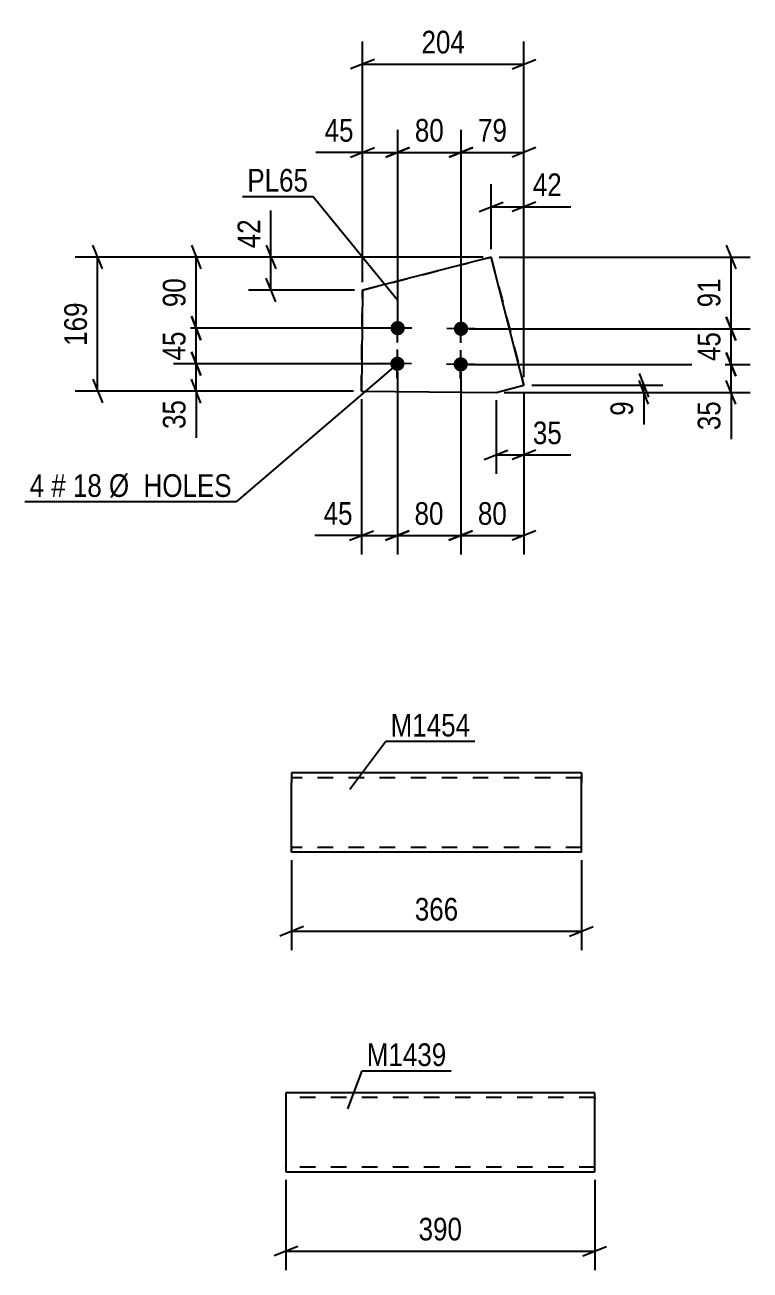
# Model space of a CAD drawing. Header units: millimetres. Extents: x 0 to 841, y 0 to 594.
# Drawn here: x 598 to 689.5, y 217.8 to 375.2 of the extents above; entities that cross this region are included whole.
import ezdxf

# ---------------------------------------------------------------- set-up
doc = ezdxf.new("R2010")
doc.units = ezdxf.units.MM
doc.linetypes.add('DXK_LINE_DOT2', pattern=[3.9198, 1.9599, -1.9599])
doc.styles.add('Arial Narrow', font='ARIALN.TTF', dxfattribs={"height": 0.2})

# ---------------------------------------------------------------- blocks, each defined once
blk = doc.blocks.new('Bolt-682121906-1573 - 1567')
at = {"linetype": 'Continuous'}
for points in [[(644.13, 336.87), (644.15, 337.06), (644.21, 337.24), (644.3, 337.4), (644.43, 337.54), (644.58, 337.65), (644.75, 337.73), (644.94, 337.77), (645.13, 337.77), (645.31, 337.73), (645.48, 337.65), (645.63, 337.54), (645.76, 337.4), (645.85, 337.24), (645.91, 337.06), (645.93, 336.87), (645.91, 336.68), (645.85, 336.5), (645.76, 336.34), (645.63, 336.2), (645.48, 336.09), (645.31, 336.01), (645.13, 335.98), (644.94, 335.98), (644.75, 336.01), (644.58, 336.09), (644.43, 336.2), (644.3, 336.34), (644.21, 336.5), (644.15, 336.68)], [(652.13, 336.8), (652.15, 336.99), (652.21, 337.16), (652.3, 337.33), (652.43, 337.47), (652.58, 337.58), (652.75, 337.65), (652.94, 337.69), (653.13, 337.69), (653.31, 337.65), (653.48, 337.58), (653.63, 337.47), (653.76, 337.33), (653.85, 337.16), (653.91, 336.99), (653.93, 336.8), (653.91, 336.61), (653.85, 336.43), (653.76, 336.27), (653.63, 336.13), (653.48, 336.02), (653.31, 335.94), (653.13, 335.9), (652.94, 335.9), (652.75, 335.94), (652.58, 336.02), (652.43, 336.13), (652.3, 336.27), (652.21, 336.43), (652.15, 336.61)], [(644.09, 332.37), (644.11, 332.56), (644.17, 332.74), (644.26, 332.9), (644.39, 333.04), (644.54, 333.15), (644.71, 333.23), (644.9, 333.27), (645.09, 333.27), (645.27, 333.23), (645.44, 333.15), (645.59, 333.04), (645.72, 332.9), (645.81, 332.74), (645.87, 332.56), (645.89, 332.37), (645.87, 332.18), (645.81, 332), (645.72, 331.84), (645.59, 331.7), (645.44, 331.59), (645.27, 331.51), (645.09, 331.48), (644.9, 331.48), (644.71, 331.51), (644.54, 331.59), (644.39, 331.7), (644.26, 331.84), (644.17, 332), (644.11, 332.18)], [(652.09, 332.3), (652.11, 332.49), (652.17, 332.66), (652.26, 332.83), (652.39, 332.97), (652.54, 333.08), (652.71, 333.15), (652.9, 333.19), (653.09, 333.19), (653.27, 333.15), (653.44, 333.08), (653.59, 332.97), (653.72, 332.83), (653.81, 332.66), (653.87, 332.49), (653.89, 332.3), (653.87, 332.11), (653.81, 331.93), (653.72, 331.77), (653.59, 331.63), (653.44, 331.52), (653.27, 331.44), (653.09, 331.4), (652.9, 331.4), (652.71, 331.44), (652.54, 331.52), (652.39, 331.63), (652.26, 331.77), (652.17, 331.93), (652.11, 332.11)]]:
    blk.add_hatch(color=1, dxfattribs=at).paths.add_polyline_path(points)
at = {"color": 1, "linetype": 'Continuous'}
for p, q in [((645.02, 335.07), (645.05, 338.67)), ((653.02, 335), (653.05, 338.6)), ((646.83, 336.85), (643.23, 336.89)), ((654.83, 336.78), (651.23, 336.81)), ((644.98, 330.57), (645.01, 334.17)), ((652.98, 330.5), (653.01, 334.1)), ((646.79, 332.35), (643.19, 332.39)), ((654.79, 332.28), (651.19, 332.31))]:
    blk.add_line(p, q, dxfattribs=at)
blk = doc.blocks.new('Part-682121906-1588 - 1567')
at = {"color": 2, "linetype": 'Continuous'}
for p, q in [((656.83, 345.85), (640.58, 341.68)), ((660.98, 329.66), (656.83, 345.85)), ((656.83, 345.85), (656.83, 345.85)), ((640.58, 341.68), (640.46, 328.91)), ((640.58, 341.68), (640.58, 341.68)), ((640.46, 328.91), (657.46, 328.76)), ((657.46, 328.76), (660.98, 329.66)), ((660.98, 329.66), (660.98, 329.66))]:
    blk.add_line(p, q, dxfattribs=at)
at = {"color": 7, "linetype": 'DXK_LINE_DOT2'}
for p, q in [((640.58, 341.68), (656.83, 345.85)), ((656.83, 345.85), (660.98, 329.66)), ((640.46, 328.91), (640.58, 341.68)), ((657.46, 328.76), (660.98, 329.66))]:
    blk.add_line(p, q, dxfattribs=at)
blk = doc.blocks.new('Part-682121906-28387 - 28386')
at = {"color": 2, "linetype": 'Continuous'}
for p, q in [((631.63, 280.66), (631.63, 279.46)), ((668.23, 280.66), (631.63, 280.66)), ((668.23, 280.66), (668.23, 280.57)), ((668.23, 280.57), (668.23, 279.46)), ((631.63, 271.4), (631.63, 279.46)), ((668.23, 270.66), (668.23, 279.46)), ((631.63, 270.75), (631.63, 271.4)), ((631.63, 270.66), (631.63, 270.75)), ((668.23, 270.66), (631.63, 270.66))]:
    blk.add_line(p, q, dxfattribs=at)
at = {"color": 7, "linetype": 'DXK_LINE_DOT2'}
for p, q in [((668.23, 279.46), (668.23, 280.31)), ((668.23, 280.06), (631.63, 280.06)), ((631.63, 271.4), (631.63, 271.01)), ((631.63, 271.26), (631.63, 271.3)), ((668.23, 271.26), (631.63, 271.26)), ((631.63, 270.66), (631.63, 270.66)), ((668.23, 271.26), (668.23, 271.3))]:
    blk.add_line(p, q, dxfattribs=at)
blk = doc.blocks.new('Part-682121906-28405 - 28404')
at = {"color": 2, "linetype": 'Continuous'}
for p, q in [((669.91, 240.24), (630.91, 240.24)), ((630.91, 240.24), (630.91, 230.33)), ((669.91, 231.44), (669.91, 240.24)), ((669.91, 230.24), (669.91, 231.44)), ((630.91, 230.33), (630.91, 230.24)), ((630.91, 230.24), (669.91, 230.24))]:
    blk.add_line(p, q, dxfattribs=at)
at = {"color": 7, "linetype": 'DXK_LINE_DOT2'}
for p, q in [((669.91, 239.64), (630.91, 239.64)), ((669.91, 239.64), (669.91, 239.6)), ((669.91, 239.6), (669.91, 239.64)), ((669.91, 239.5), (669.91, 239.6)), ((669.91, 239.6), (669.91, 239.5)), ((630.91, 230.84), (630.91, 230.89)), ((669.91, 230.84), (630.91, 230.84)), ((669.91, 230.89), (669.91, 231.21)), ((669.91, 230.84), (669.91, 230.89))]:
    blk.add_line(p, q, dxfattribs=at)
blk = doc.blocks.new('StraightDimension-682121906-1609 - 1567')
at = {"color": 7, "linetype": 'Continuous'}
for p, q in [((656.83, 346.85), (656.83, 355.06)), ((660.98, 330.66), (660.98, 355.06)), ((655.33, 351.61), (658.33, 352.81)), ((662.48, 352.81), (659.48, 351.61)), ((656.83, 352.21), (660.98, 352.21))]:
    blk.add_line(p, q, dxfattribs=at)
at = {"color": 0}
blk.add_wipeout([(666.36, 352.96), (666.36, 357.16), (661.5, 357.16), (661.5, 352.96)], dxfattribs=at)
at = {"color": 7, "linetype": 'Continuous'}
blk.add_line((660.98, 352.21), (666.89, 352.21), dxfattribs=at)
blk.add_line((660.98, 352.21), (666.89, 352.21), dxfattribs=at)
at = {"color": 3, "style": 'Arial Narrow'}
blk.add_text('42', height=2.863, dxfattribs=at).set_placement((662.1, 353.56))
blk = doc.blocks.new('StraightDimension-682121906-1616 - 1567')
at = {"color": 7, "linetype": 'Continuous'}
for p, q in [((644.99, 331.37), (644.99, 308.27)), ((640.46, 327.91), (640.46, 308.27)), ((638.96, 310.07), (641.96, 311.27)), ((640.46, 310.67), (644.99, 310.67)), ((646.49, 311.27), (643.49, 310.07))]:
    blk.add_line(p, q, dxfattribs=at)
at = {"color": 0}
blk.add_wipeout([(639.94, 311.42), (639.94, 315.62), (635.08, 315.62), (635.08, 311.42)], dxfattribs=at)
at = {"color": 7, "linetype": 'Continuous'}
blk.add_line((640.46, 310.67), (634.55, 310.67), dxfattribs=at)
blk.add_line((640.46, 310.67), (634.55, 310.67), dxfattribs=at)
at = {"color": 3, "style": 'Arial Narrow'}
blk.add_text('45', height=2.863, dxfattribs=at).set_placement((635.68, 312.02))
blk = doc.blocks.new('StraightDimension-682121906-1626 - 1567')
at = {"color": 7, "linetype": 'Continuous'}
for p, q in [((652.99, 331.3), (652.99, 308.27)), ((660.98, 328.66), (660.98, 308.27)), ((651.49, 310.07), (654.49, 311.27)), ((652.99, 310.67), (660.98, 310.67)), ((662.48, 311.27), (659.48, 310.07))]:
    blk.add_line(p, q, dxfattribs=at)
at = {"color": 0}
blk.add_wipeout([(659.41, 311.42), (659.41, 315.62), (654.56, 315.62), (654.56, 311.42)], dxfattribs=at)
at = {"color": 3, "style": 'Arial Narrow'}
blk.add_text('80', height=2.863, dxfattribs=at).set_placement((655.16, 312.02))
blk = doc.blocks.new('StraightDimension-682121906-1594 - 1567')
at = {"color": 7, "linetype": 'Continuous'}
for p, q in [((675.51, 331.16), (676.71, 328.16)), ((661.98, 329.66), (678.51, 329.66)), ((676.71, 327.26), (675.51, 330.26)), ((676.11, 328.76), (676.11, 329.66)), ((658.46, 328.76), (678.51, 328.76))]:
    blk.add_line(p, q, dxfattribs=at)
at = {"color": 0}
blk.add_wipeout([(675.36, 328.23), (671.16, 328.23), (671.16, 325.2), (675.36, 325.2)], dxfattribs=at)
at = {"color": 7, "linetype": 'Continuous'}
blk.add_line((676.11, 328.76), (676.11, 324.68), dxfattribs=at)
blk.add_line((676.11, 328.76), (676.11, 324.68), dxfattribs=at)
at = {"color": 3, "style": 'Arial Narrow'}
blk.add_text('9', height=2.86, rotation=90.0002, dxfattribs=at).set_placement((674.76, 325.8))
blk = doc.blocks.new('StraightDimension-682121906-1636 - 1567')
at = {"color": 7, "linetype": 'Continuous'}
for p, q in [((644.99, 331.37), (644.99, 308.27)), ((652.99, 331.3), (652.99, 308.27)), ((643.49, 310.07), (646.49, 311.27)), ((644.99, 310.67), (652.99, 310.67)), ((654.49, 311.27), (651.49, 310.07))]:
    blk.add_line(p, q, dxfattribs=at)
at = {"color": 0}
blk.add_wipeout([(651.42, 311.42), (651.42, 315.62), (646.56, 315.62), (646.56, 311.42)], dxfattribs=at)
at = {"color": 3, "style": 'Arial Narrow'}
blk.add_text('80', height=2.863, dxfattribs=at).set_placement((647.16, 312.02))
blk = doc.blocks.new('StraightDimension-682121906-1647 - 1567')
at = {"color": 7, "linetype": 'Continuous'}
for p, q in [((607.73, 344.35), (606.53, 347.35)), ((655.83, 345.85), (604.28, 345.85)), ((607.13, 328.92), (607.13, 345.85)), ((639.46, 328.92), (604.28, 328.92)), ((606.53, 330.42), (607.73, 327.42))]:
    blk.add_line(p, q, dxfattribs=at)
at = {"color": 0}
blk.add_wipeout([(606.38, 340.73), (602.18, 340.73), (602.18, 334.04), (606.38, 334.04)], dxfattribs=at)
at = {"color": 3, "style": 'Arial Narrow'}
blk.add_text('169', height=2.863, rotation=90.0002, dxfattribs=at).set_placement((605.78, 334.64))
blk = doc.blocks.new('StraightDimension-682121906-1653 - 1567')
at = {"color": 7, "linetype": 'Continuous'}
for p, q in [((640.58, 342.68), (640.58, 373.09)), ((660.98, 330.66), (660.98, 373.09)), ((642.08, 370.84), (639.08, 369.64)), ((640.58, 370.24), (660.98, 370.24)), ((659.48, 369.64), (662.48, 370.84))]:
    blk.add_line(p, q, dxfattribs=at)
at = {"color": 0}
blk.add_wipeout([(654.12, 370.99), (654.12, 375.19), (647.44, 375.19), (647.44, 370.99)], dxfattribs=at)
at = {"color": 3, "style": 'Arial Narrow'}
blk.add_text('204', height=2.863, dxfattribs=at).set_placement((648.04, 371.59))
blk = doc.blocks.new('StraightDimension-682121906-1662 - 1567')
at = {"color": 7, "linetype": 'Continuous'}
for p, q in [((686.53, 333.8), (687.73, 330.8)), ((653.99, 332.3), (689.53, 332.3)), ((687.13, 328.76), (687.13, 332.3)), ((687.73, 327.26), (686.53, 330.26)), ((658.46, 328.76), (689.53, 328.76))]:
    blk.add_line(p, q, dxfattribs=at)
at = {"color": 0}
blk.add_wipeout([(686.38, 328.23), (682.18, 328.23), (682.18, 323.38), (686.38, 323.38)], dxfattribs=at)
at = {"color": 7, "linetype": 'Continuous'}
blk.add_line((687.13, 328.76), (687.13, 322.85), dxfattribs=at)
blk.add_line((687.13, 328.76), (687.13, 322.85), dxfattribs=at)
at = {"color": 3, "style": 'Arial Narrow'}
blk.add_text('35', height=2.863, rotation=90.0002, dxfattribs=at).set_placement((685.78, 323.98))
blk = doc.blocks.new('StraightDimension-682121906-1668 - 1567')
at = {"color": 7, "linetype": 'Continuous'}
for p, q in [((654.03, 336.8), (689.53, 336.8)), ((686.53, 338.3), (687.73, 335.3)), ((687.13, 332.3), (687.13, 336.8)), ((687.73, 330.8), (686.53, 333.8)), ((653.99, 332.3), (689.53, 332.3))]:
    blk.add_line(p, q, dxfattribs=at)
at = {"color": 0}
blk.add_wipeout([(686.38, 336.98), (682.18, 336.98), (682.18, 332.12), (686.38, 332.12)], dxfattribs=at)
at = {"color": 3, "style": 'Arial Narrow'}
blk.add_text('45', height=2.863, rotation=90.0002, dxfattribs=at).set_placement((685.78, 332.72))
blk = doc.blocks.new('StraightDimension-682121906-1676 - 1567')
at = {"color": 7, "linetype": 'Continuous'}
for p, q in [((686.53, 347.35), (687.73, 344.35)), ((657.83, 345.85), (689.53, 345.85)), ((687.13, 336.8), (687.13, 345.85)), ((654.03, 336.8), (689.53, 336.8)), ((687.73, 335.3), (686.53, 338.3))]:
    blk.add_line(p, q, dxfattribs=at)
at = {"color": 0}
blk.add_wipeout([(686.38, 343.75), (682.18, 343.75), (682.18, 338.9), (686.38, 338.9)], dxfattribs=at)
at = {"color": 3, "style": 'Arial Narrow'}
blk.add_text('91', height=2.863, rotation=90.0002, dxfattribs=at).set_placement((685.78, 339.5))
blk = doc.blocks.new('StraightDimension-682121906-1693 - 1567')
at = {"color": 7, "linetype": 'Continuous'}
for p, q in [((657.46, 327.76), (657.46, 318.46)), ((660.98, 328.66), (660.98, 318.46)), ((655.96, 320.26), (658.96, 321.46)), ((662.48, 321.46), (659.48, 320.26)), ((657.46, 320.86), (660.98, 320.86))]:
    blk.add_line(p, q, dxfattribs=at)
at = {"color": 0}
blk.add_wipeout([(666.36, 321.61), (666.36, 325.81), (661.5, 325.81), (661.5, 321.61)], dxfattribs=at)
at = {"color": 7, "linetype": 'Continuous'}
blk.add_line((660.98, 320.86), (666.89, 320.86), dxfattribs=at)
blk.add_line((660.98, 320.86), (666.89, 320.86), dxfattribs=at)
at = {"color": 3, "style": 'Arial Narrow'}
blk.add_text('35', height=2.863, dxfattribs=at).set_placement((662.1, 322.21))
blk = doc.blocks.new('StraightDimension-682121906-1702 - 1567')
at = {"color": 7, "linetype": 'Continuous'}
for p, q in [((628.42, 347.35), (629.62, 344.35)), ((655.83, 345.85), (626.17, 345.85)), ((629.02, 341.68), (629.02, 345.85)), ((629.62, 340.18), (628.42, 343.18)), ((639.58, 341.68), (626.17, 341.68))]:
    blk.add_line(p, q, dxfattribs=at)
at = {"color": 0}
blk.add_wipeout([(628.27, 351.23), (624.07, 351.23), (624.07, 346.37), (628.27, 346.37)], dxfattribs=at)
at = {"color": 7, "linetype": 'Continuous'}
blk.add_line((629.02, 345.85), (629.02, 351.76), dxfattribs=at)
blk.add_line((629.02, 345.85), (629.02, 351.76), dxfattribs=at)
at = {"color": 3, "style": 'Arial Narrow'}
blk.add_text('42', height=2.863, rotation=90.0002, dxfattribs=at).set_placement((627.67, 346.97))
blk = doc.blocks.new('StraightDimension-682121906-36473 - 1567')
at = {"color": 7, "linetype": 'Continuous'}
for p, q in [((618.98, 347.35), (620.18, 344.35)), ((655.83, 345.85), (616.73, 345.85)), ((619.58, 336.87), (619.58, 345.85)), ((620.18, 335.37), (618.98, 338.37)), ((644.03, 336.87), (616.73, 336.87))]:
    blk.add_line(p, q, dxfattribs=at)
at = {"color": 0}
blk.add_wipeout([(618.83, 343.79), (614.63, 343.79), (614.63, 338.93), (618.83, 338.93)], dxfattribs=at)
at = {"color": 3, "style": 'Arial Narrow'}
blk.add_text('90', height=2.863, rotation=90.0002, dxfattribs=at).set_placement((618.23, 339.53))
blk = doc.blocks.new('StraightDimension-682121906-36474 - 1567')
at = {"color": 7, "linetype": 'Continuous'}
for p, q in [((618.98, 338.37), (620.18, 335.37)), ((644.03, 336.87), (616.73, 336.87)), ((619.58, 332.37), (619.58, 336.87)), ((620.18, 330.87), (618.98, 333.87)), ((643.99, 332.37), (616.73, 332.37))]:
    blk.add_line(p, q, dxfattribs=at)
at = {"color": 0}
blk.add_wipeout([(618.83, 337.05), (614.63, 337.05), (614.63, 332.19), (618.83, 332.19)], dxfattribs=at)
at = {"color": 3, "style": 'Arial Narrow'}
blk.add_text('45', height=2.863, rotation=90.0002, dxfattribs=at).set_placement((618.23, 332.79))
blk = doc.blocks.new('StraightDimension-682121906-36475 - 1567')
at = {"color": 7, "linetype": 'Continuous'}
for p, q in [((618.98, 333.87), (620.18, 330.87)), ((643.99, 332.37), (616.73, 332.37)), ((619.58, 328.91), (619.58, 332.37)), ((639.46, 328.91), (616.73, 328.91)), ((620.18, 327.41), (618.98, 330.41))]:
    blk.add_line(p, q, dxfattribs=at)
at = {"color": 0}
blk.add_wipeout([(618.83, 328.39), (614.63, 328.39), (614.63, 323.53), (618.83, 323.53)], dxfattribs=at)
at = {"color": 7, "linetype": 'Continuous'}
blk.add_line((619.58, 328.91), (619.58, 323), dxfattribs=at)
blk.add_line((619.58, 328.91), (619.58, 323), dxfattribs=at)
at = {"color": 3, "style": 'Arial Narrow'}
blk.add_text('35', height=2.863, rotation=90.0002, dxfattribs=at).set_placement((618.23, 324.13))
blk = doc.blocks.new('StraightDimension-682121906-36510 - 1567')
at = {"color": 7, "linetype": 'Continuous'}
for p, q in [((653.03, 337.8), (653.03, 361.94)), ((660.98, 330.66), (660.98, 361.94)), ((651.53, 358.49), (654.53, 359.69)), ((653.03, 359.09), (660.98, 359.09)), ((662.48, 359.69), (659.48, 358.49))]:
    blk.add_line(p, q, dxfattribs=at)
at = {"color": 0}
blk.add_wipeout([(659.43, 359.84), (659.43, 364.04), (654.58, 364.04), (654.58, 359.84)], dxfattribs=at)
at = {"color": 3, "style": 'Arial Narrow'}
blk.add_text('79', height=2.863, dxfattribs=at).set_placement((655.18, 360.44))
blk = doc.blocks.new('StraightDimension-682121906-36511 - 1567')
at = {"color": 7, "linetype": 'Continuous'}
for p, q in [((645.03, 337.87), (645.03, 361.94)), ((653.03, 337.8), (653.03, 361.94)), ((643.53, 358.49), (646.53, 359.69)), ((645.03, 359.09), (653.03, 359.09)), ((654.53, 359.69), (651.53, 358.49))]:
    blk.add_line(p, q, dxfattribs=at)
at = {"color": 0}
blk.add_wipeout([(651.46, 359.84), (651.46, 364.04), (646.6, 364.04), (646.6, 359.84)], dxfattribs=at)
at = {"color": 3, "style": 'Arial Narrow'}
blk.add_text('80', height=2.863, dxfattribs=at).set_placement((647.2, 360.44))
blk = doc.blocks.new('StraightDimension-682121906-36512 - 1567')
at = {"color": 7, "linetype": 'Continuous'}
for p, q in [((640.58, 342.68), (640.58, 361.94)), ((645.03, 337.87), (645.03, 361.94)), ((639.08, 358.49), (642.08, 359.69)), ((640.58, 359.09), (645.03, 359.09)), ((646.53, 359.69), (643.53, 358.49))]:
    blk.add_line(p, q, dxfattribs=at)
at = {"color": 0}
blk.add_wipeout([(640.06, 359.84), (640.06, 364.04), (635.2, 364.04), (635.2, 359.84)], dxfattribs=at)
at = {"color": 7, "linetype": 'Continuous'}
blk.add_line((640.58, 359.09), (634.68, 359.09), dxfattribs=at)
blk.add_line((640.58, 359.09), (634.68, 359.09), dxfattribs=at)
at = {"color": 3, "style": 'Arial Narrow'}
blk.add_text('45', height=2.863, dxfattribs=at).set_placement((635.8, 360.44))
blk = doc.blocks.new('StraightDimension-682121906-28540 - 28386')
at = {"color": 7, "linetype": 'Continuous'}
for p, q in [((631.63, 269.66), (631.63, 258.26)), ((668.23, 269.66), (668.23, 258.26)), ((633.13, 261.26), (630.13, 260.06)), ((666.73, 260.06), (669.73, 261.26)), ((631.63, 260.66), (668.23, 260.66))]:
    blk.add_line(p, q, dxfattribs=at)
at = {"color": 0}
blk.add_wipeout([(653.27, 261.41), (653.27, 265.61), (646.59, 265.61), (646.59, 261.41)], dxfattribs=at)
at = {"color": 3, "style": 'Arial Narrow'}
blk.add_text('366', height=2.863, dxfattribs=at).set_placement((647.19, 262.01))
blk = doc.blocks.new('StraightDimension-682121906-28580 - 28404')
at = {"color": 7, "linetype": 'Continuous'}
for p, q in [((630.91, 229.24), (630.91, 217.84)), ((669.91, 229.24), (669.91, 217.84)), ((632.41, 220.84), (629.41, 219.64)), ((668.41, 219.64), (671.41, 220.84)), ((630.91, 220.24), (669.91, 220.24))]:
    blk.add_line(p, q, dxfattribs=at)
at = {"color": 0}
blk.add_wipeout([(653.75, 220.99), (653.75, 225.19), (647.07, 225.19), (647.07, 220.99)], dxfattribs=at)
at = {"color": 3, "style": 'Arial Narrow'}
blk.add_text('390', height=2.863, dxfattribs=at).set_placement((647.67, 221.59))
blk = doc.blocks.new('Mark-682121906-1569 - 1567')
at = {"color": 0}
for points in [[(600.38, 315.55), (600.38, 318.55), (598.55, 318.55), (598.55, 315.55)], [(603.11, 315.55), (603.11, 318.55), (601.28, 318.55), (601.28, 315.55)], [(607.66, 315.55), (607.66, 318.55), (604.01, 318.55), (604.01, 315.55)], [(624.09, 315.55), (624.09, 318.55), (608.56, 318.55), (608.56, 315.55)]]:
    blk.add_wipeout(points, dxfattribs=at)
for points in [[(600.38, 315.55), (600.38, 318.55), (598.55, 318.55), (598.55, 315.55)], [(603.11, 315.55), (603.11, 318.55), (601.28, 318.55), (601.28, 315.55)], [(607.66, 315.55), (607.66, 318.55), (604.01, 318.55), (604.01, 315.55)], [(624.09, 315.55), (624.09, 318.55), (608.56, 318.55), (608.56, 315.55)]]:
    blk.add_wipeout(points, dxfattribs=at)
at = {"color": 7, "linetype": 'Continuous'}
for p in [(644.99, 332.37), (597.95, 314.95)]:
    blk.add_line(p, (624.69, 314.95), dxfattribs=at)
at = {"color": 3, "style": 'Arial Narrow'}
for s, height, p in [('4', 2.86, (598.55, 315.55)), ('#', 2.86, (601.28, 315.55)), ('18', 2.863, (604.01, 315.55)), ('Ø  HOLES', 2.863, (608.56, 315.55))]:
    blk.add_text(s, height=height, dxfattribs=at).set_placement(p)
blk = doc.blocks.new('Mark-682121906-1584 - 1567')
at = {"color": 0}
blk.add_wipeout([(633.72, 354.13), (633.72, 357.13), (626.04, 357.13), (626.04, 354.13)], dxfattribs=at)
blk.add_wipeout([(633.72, 354.13), (633.72, 357.13), (626.04, 357.13), (626.04, 354.13)], dxfattribs=at)
at = {"color": 30, "linetype": 'Continuous'}
for p in [(625.44, 353.53), (645, 340.41)]:
    blk.add_line(p, (634.32, 353.53), dxfattribs=at)
at = {"color": 3, "style": 'Arial Narrow'}
blk.add_text('PL65', height=2.863, dxfattribs=at).set_placement((626.04, 354.13))
blk = doc.blocks.new('Mark-682121906-28631 - 28386')
at = {"color": 0}
blk.add_wipeout([(654.19, 285.27), (654.19, 288.27), (644.14, 288.27), (644.14, 285.27)], dxfattribs=at)
blk.add_wipeout([(654.19, 285.27), (654.19, 288.27), (644.14, 288.27), (644.14, 285.27)], dxfattribs=at)
at = {"color": 30, "linetype": 'Continuous'}
for p, q in [((638.98, 278.63), (643.54, 284.67)), ((643.54, 284.67), (654.79, 284.67))]:
    blk.add_line(p, q, dxfattribs=at)
at = {"color": 3, "style": 'Arial Narrow'}
blk.add_text('M1454', height=2.863, dxfattribs=at).set_placement((644.14, 285.27))
blk = doc.blocks.new('Mark-682121906-28639 - 28404')
at = {"color": 0}
blk.add_wipeout([(651.18, 243.63), (651.18, 246.63), (641.13, 246.63), (641.13, 243.63)], dxfattribs=at)
blk.add_wipeout([(651.18, 243.63), (651.18, 246.63), (641.13, 246.63), (641.13, 243.63)], dxfattribs=at)
at = {"color": 30, "linetype": 'Continuous'}
for p, q in [((638.74, 238.21), (640.53, 243.03)), ((640.53, 243.03), (651.78, 243.03))]:
    blk.add_line(p, q, dxfattribs=at)
at = {"color": 3, "style": 'Arial Narrow'}
blk.add_text('M1439', height=2.863, dxfattribs=at).set_placement((641.13, 243.63))

msp = doc.modelspace()

# ---------------------------------------------------------------- block references
for name in ['Part-682121906-1588 - 1567', 'Bolt-682121906-1573 - 1567', 'Part-682121906-28387 - 28386', 'StraightDimension-682121906-28540 - 28386', 'Part-682121906-28405 - 28404', 'StraightDimension-682121906-28580 - 28404']:
    msp.add_blockref(name, (0, 0))

# ---------------------------------------------------------------- next in the draw order: block references
for name in ['StraightDimension-682121906-1609 - 1567', 'StraightDimension-682121906-1616 - 1567', 'Mark-682121906-28631 - 28386', 'Mark-682121906-28639 - 28404']:
    msp.add_blockref(name, (0, 0))

# ---------------------------------------------------------------- next in the draw order: block references
msp.add_blockref('StraightDimension-682121906-1626 - 1567', (0, 0))

# ---------------------------------------------------------------- next in the draw order: block references
for name in ['StraightDimension-682121906-1636 - 1567', 'StraightDimension-682121906-1594 - 1567']:
    msp.add_blockref(name, (0, 0))

# ---------------------------------------------------------------- next in the draw order: block references
msp.add_blockref('StraightDimension-682121906-1647 - 1567', (0, 0))

# ---------------------------------------------------------------- next in the draw order: block references
msp.add_blockref('StraightDimension-682121906-1653 - 1567', (0, 0))

# ---------------------------------------------------------------- next in the draw order: block references
msp.add_blockref('StraightDimension-682121906-1662 - 1567', (0, 0))

# ---------------------------------------------------------------- next in the draw order: block references
for name in ['StraightDimension-682121906-1668 - 1567', 'StraightDimension-682121906-1693 - 1567']:
    msp.add_blockref(name, (0, 0))

# ---------------------------------------------------------------- next in the draw order: block references
msp.add_blockref('StraightDimension-682121906-1676 - 1567', (0, 0))

# ---------------------------------------------------------------- next in the draw order: block references
msp.add_blockref('StraightDimension-682121906-1702 - 1567', (0, 0))

# ---------------------------------------------------------------- next in the draw order: block references
msp.add_blockref('StraightDimension-682121906-36473 - 1567', (0, 0))

# ---------------------------------------------------------------- next in the draw order: block references
for name in ['StraightDimension-682121906-36510 - 1567', 'StraightDimension-682121906-36474 - 1567']:
    msp.add_blockref(name, (0, 0))

# ---------------------------------------------------------------- next in the draw order: block references
for name in ['StraightDimension-682121906-36511 - 1567', 'StraightDimension-682121906-36475 - 1567']:
    msp.add_blockref(name, (0, 0))

# ---------------------------------------------------------------- next in the draw order: block references
for name in ['StraightDimension-682121906-36512 - 1567', 'Mark-682121906-1569 - 1567']:
    msp.add_blockref(name, (0, 0))

# ---------------------------------------------------------------- next in the draw order: block references
msp.add_blockref('Mark-682121906-1584 - 1567', (0, 0))

doc.saveas('drawing.dxf')
